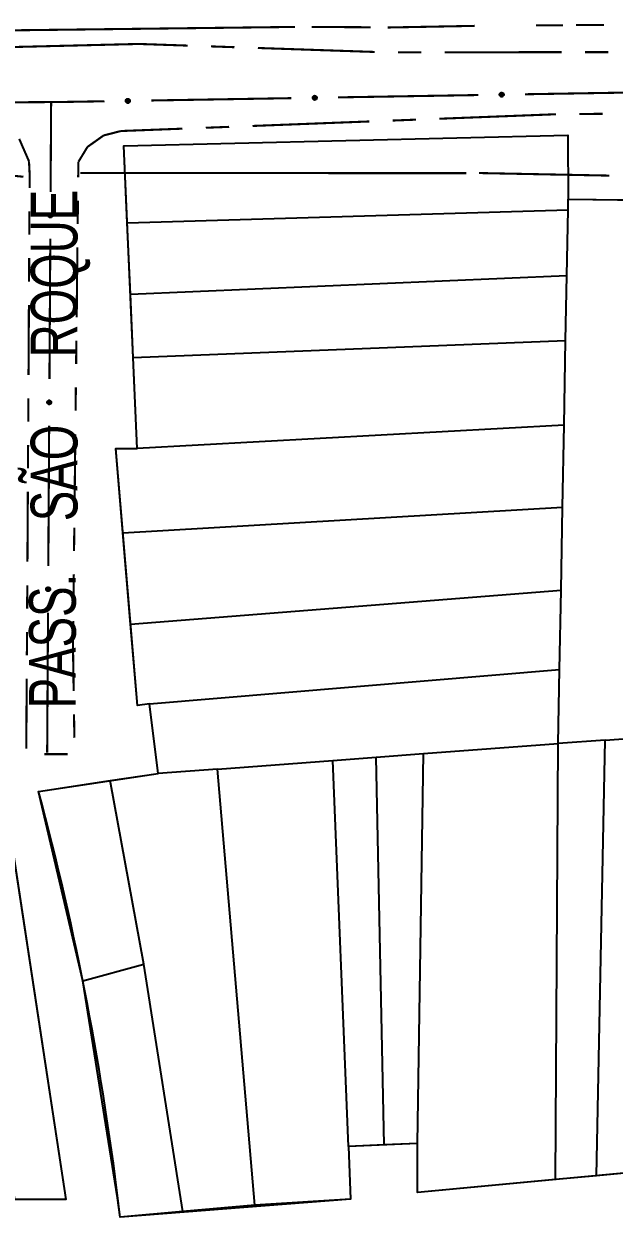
# Model space of a CAD drawing. Extents: x 203614 to 206284, y 4847494 to 4848495.
# Drawn here: x 204256 to 204306.5, y 4847859.8 to 4847962 of the extents above; entities that cross this region are included whole.
import ezdxf

# ---------------------------------------------------------------- set-up
doc = ezdxf.new("R2010")
doc.units = 0
doc.header["$LTSCALE"] = 1.5
doc.header["$MEASUREMENT"] = 0
doc.linetypes.add('PHANTOMX2', pattern=[5, 2.5, -0.5, 0.5, -0.5, 0.5, -0.5])
for name, color, linetype in [('CD-MALHA-LOTES', 40, 'CONTINUOUS'), ('HD-VALAS-DRENOS', 170, 'CONTINUOUS'), ('RU-QUADRAS', 210, 'CONTINUOUS'), ('SV-EIXO-RUA-N-PAV', 6, 'CONTINUOUS'), ('SV-RUA-NAO-PAV-S-GUIA-C-GUIA', 7, 'PHANTOMX2'), ('SV-TXT-RUA-N-PAV-S-GUIA-C-GUIA', 7, 'CONTINUOUS')]:
    doc.layers.add(name, color=color, linetype=linetype)
doc.styles.add('ARIAL', font='ARIAL.TTF')

msp = doc.modelspace()

# ---------------------------------------------------------------- linework, layer by layer
at = {"layer": 'CD-MALHA-LOTES', "flags": 128}
for points in [[(204264.58, 4847951.59), (204302.57, 4847952.49)], [(204302.57, 4847952.49), (204302.6, 4847947.01)], [(204264.87, 4847945), (204264.58, 4847951.59)], [(204302.59, 4847946.09), (204302.6, 4847947.01)], [(204302.6, 4847947.01), (204311.04, 4847946.91)], [(204264.87, 4847945), (204302.59, 4847946.09)], [(204302.49, 4847940.48), (204302.59, 4847946.09)], [(204265.13, 4847938.87), (204264.87, 4847945)], [(204265.13, 4847938.87), (204302.49, 4847940.48)], [(204302.38, 4847934.9), (204302.49, 4847940.48)], [(204265.36, 4847933.45), (204265.13, 4847938.87)], [(204265.36, 4847933.45), (204302.38, 4847934.9)], [(204302.25, 4847927.67), (204302.38, 4847934.9)], [(204265.7, 4847925.67), (204265.36, 4847933.45)], [(204302.25, 4847927.67), (204265.7, 4847925.67)], [(204302.13, 4847920.64), (204302.25, 4847927.67)], [(204263.89, 4847925.67), (204265.7, 4847925.67)], [(204264.49, 4847918.46), (204263.89, 4847925.67)], [(204264.49, 4847918.46), (204302.13, 4847920.64)], [(204302, 4847913.54), (204302.13, 4847920.64)], [(204265.15, 4847910.63), (204264.49, 4847918.46)], [(204265.15, 4847910.63), (204302, 4847913.54)], [(204301.87, 4847906.74), (204302, 4847913.54)], [(204265.73, 4847903.65), (204265.15, 4847910.63)], [(204266.78, 4847903.81), (204301.87, 4847906.74)], [(204301.76, 4847900.4), (204301.87, 4847906.74)], [(204266.78, 4847903.81), (204265.73, 4847903.65)], [(204267.5, 4847897.84), (204266.78, 4847903.81)], [(204290.21, 4847899.54), (204301.76, 4847900.4)], [(204301.52, 4847863.07), (204301.76, 4847900.4)], [(204305.76, 4847900.7), (204301.76, 4847900.4)], [(204305.02, 4847863.4), (204305.76, 4847900.7)], [(204305.76, 4847900.7), (204310.42, 4847901.04)], [(204286.18, 4847899.24), (204290.21, 4847899.54)], [(204289.7, 4847866.17), (204290.21, 4847899.54)], [(204272.58, 4847898.22), (204282.45, 4847898.96)], [(204282.45, 4847898.96), (204286.18, 4847899.24)], [(204283.8, 4847865.9), (204282.45, 4847898.96)], [(204286.85, 4847866.04), (204286.18, 4847899.24)], [(204257.28, 4847896.3), (204263.39, 4847897.24)], [(204263.39, 4847897.24), (204267.5, 4847897.84)], [(204266.29, 4847881.52), (204263.39, 4847897.24)], [(204272.58, 4847898.22), (204267.5, 4847897.84)], [(204275.78, 4847860.88), (204272.58, 4847898.22)], [(204261.06, 4847880.08), (204257.28, 4847896.3)], [(204255.09, 4847891.07), (204259.61, 4847861.36)], [(204261.06, 4847880.08), (204266.29, 4847881.52)], [(204269.62, 4847860.34), (204266.29, 4847881.52)], [(204264.26, 4847859.86), (204264.03, 4847861.52), (204261.06, 4847880.08)], [(204286.85, 4847866.04), (204283.8, 4847865.9)], [(204283.8, 4847865.9), (204283.98, 4847861.4)], [(204289.7, 4847866.17), (204286.85, 4847866.04)], [(204289.72, 4847861.97), (204289.7, 4847866.17)], [(204312.83, 4847864.13), (204305.02, 4847863.4)], [(204301.52, 4847863.07), (204289.72, 4847861.97)], [(204305.02, 4847863.4), (204301.52, 4847863.07)], [(204259.61, 4847861.36), (204255.24, 4847861.36)], [(204275.78, 4847860.88), (204269.62, 4847860.34)], [(204283.98, 4847861.4), (204275.78, 4847860.88)], [(204269.62, 4847860.34), (204264.26, 4847859.86)]]:
    msp.add_lwpolyline(points, dxfattribs=at)
at = {"layer": 'HD-VALAS-DRENOS', "const_width": 0.18, "flags": 128}
for points in [[(204279.23, 4847961.76), (204253.5, 4847961.45), (204240.51, 4847961.28)], [(204285.69, 4847961.73), (204280.64, 4847961.76)], [(204294.61, 4847961.85), (204287.16, 4847961.71)], [(204302.16, 4847961.89), (204299.85, 4847961.89)], [(204305.66, 4847961.93), (204303.27, 4847961.93)], [(204255.98, 4847948.93), (204255.1, 4847949.02), (204254.72, 4847949.04), (204250.43, 4847949.63)], [(204293.88, 4847949.24), (204260.85, 4847949.25)], [(204306.12, 4847949.03), (204294.96, 4847949.25)]]:
    msp.add_lwpolyline(points, dxfattribs=at)
at = {"layer": 'RU-QUADRAS', "color": 6, "linetype": 'Continuous'}
msp.add_lwpolyline([(204312.83, 4847864.13), (204289.72, 4847861.97), (204289.7, 4847866.17), (204283.8, 4847865.9), (204283.98, 4847861.4), (204264.26, 4847859.86, 0.0360163888), (204257.28, 4847896.3), (204267.5, 4847897.84), (204266.78, 4847903.81), (204265.73, 4847903.65), (204263.89, 4847925.67), (204265.7, 4847925.67), (204264.58, 4847951.59), (204302.57, 4847952.49), (204302.6, 4847947.01), (204422.31, 4847945.6)], format="xyb", dxfattribs=at)
msp.add_lwpolyline([(204160.05, 4847944.66), (204228.01, 4847947.16), (204228.15, 4847948.92), (204247.72, 4847948.93), (204247.76, 4847951.13), (204254.58, 4847951), (204254.33, 4847896.08), (204259.61, 4847861.36), (204255.24, 4847861.36), (204254.88, 4847863.64), (204241.19, 4847859.31), (204242.36, 4847854.87, -0.0174084574), (204175.95, 4847845.22), (204174.77, 4847854.25), (204172.29, 4847853.88), (204170.97, 4847865.42), (204172.6, 4847865.86), (204170.1, 4847881.47), (204173.27, 4847881.97), (204172.06, 4847889.83), (204170.62, 4847897.76), (204166.66, 4847897.08)], format="xyb", close=True, dxfattribs=at)
at = {"layer": 'SV-EIXO-RUA-N-PAV', "flags": 128}
for points in [[(204264.771009, 4847955.53588), (204264.80451, 4847955.571513), (204264.840589, 4847955.595287), (204264.876388, 4847955.606455), (204264.910596, 4847955.608075), (204264.945779, 4847955.60579), (204264.980742, 4847955.595661), (204265.017058, 4847955.575823), (204265.053038, 4847955.542468), (204265.074963, 4847955.503907), (204265.08779, 4847955.469396), (204265.091533, 4847955.433824), (204265.088741, 4847955.399682), (204265.077018, 4847955.363712), (204265.056555, 4847955.327106), (204265.022139, 4847955.291738), (204264.986608, 4847955.268673), (204264.951698, 4847955.258781), (204264.915912, 4847955.255244), (204264.880021, 4847955.258007), (204264.845758, 4847955.268148), (204264.808938, 4847955.288818), (204264.77448, 4847955.323248), (204264.751071, 4847955.358424), (204264.740691, 4847955.393185), (204264.738002, 4847955.428496), (204264.739865, 4847955.463812), (204264.748583, 4847955.499382), (204264.771009, 4847955.53588)], [(204280.76879, 4847955.802327), (204280.802291, 4847955.83796), (204280.83837, 4847955.861734), (204280.874169, 4847955.872902), (204280.908377, 4847955.874521), (204280.94356, 4847955.872237), (204280.978524, 4847955.862108), (204281.014839, 4847955.84227), (204281.050819, 4847955.808914), (204281.072745, 4847955.770354), (204281.085571, 4847955.735843), (204281.089314, 4847955.70027), (204281.086522, 4847955.666129), (204281.0748, 4847955.630159), (204281.054336, 4847955.593553), (204281.019921, 4847955.558185), (204280.98439, 4847955.53512), (204280.94948, 4847955.525227), (204280.913694, 4847955.521691), (204280.877803, 4847955.524454), (204280.843539, 4847955.534595), (204280.80672, 4847955.555264), (204280.772261, 4847955.589695), (204280.748852, 4847955.62487), (204280.738472, 4847955.659632), (204280.735784, 4847955.694942), (204280.737646, 4847955.730258), (204280.746365, 4847955.765828), (204280.76879, 4847955.802327)], [(204296.766571, 4847956.068774), (204296.800073, 4847956.104406), (204296.836152, 4847956.12818), (204296.871951, 4847956.139348), (204296.906158, 4847956.140968), (204296.941341, 4847956.138684), (204296.976305, 4847956.128555), (204297.01262, 4847956.108717), (204297.048601, 4847956.075361), (204297.070526, 4847956.036801), (204297.083352, 4847956.00229), (204297.087095, 4847955.966717), (204297.084303, 4847955.932576), (204297.072581, 4847955.896606), (204297.052118, 4847955.86), (204297.017702, 4847955.824632), (204296.982171, 4847955.801567), (204296.947261, 4847955.791674), (204296.911475, 4847955.788138), (204296.875584, 4847955.7909), (204296.84132, 4847955.801041), (204296.804501, 4847955.821711), (204296.770043, 4847955.856142), (204296.746634, 4847955.891317), (204296.736253, 4847955.926079), (204296.733565, 4847955.961389), (204296.735427, 4847955.996705), (204296.744146, 4847956.032275), (204296.766571, 4847956.068774)], [(204258.179779, 4847945.476137), (204258.144918, 4847945.510441), (204258.121971, 4847945.547051), (204258.11162, 4847945.583095), (204258.110779, 4847945.617331), (204258.113864, 4847945.652453), (204258.124786, 4847945.687177), (204258.145445, 4847945.723031), (204258.179611, 4847945.758244), (204258.21866, 4847945.779286), (204258.253454, 4847945.791324), (204258.289102, 4847945.794256), (204258.323171, 4847945.790688), (204258.358865, 4847945.77815), (204258.394996, 4847945.756859), (204258.429572, 4847945.721647), (204258.451822, 4847945.685601), (204258.460918, 4847945.650475), (204258.463639, 4847945.614618), (204258.460061, 4847945.578799), (204258.449143, 4847945.544775), (204258.427641, 4847945.508435), (204258.392435, 4847945.474769), (204258.356736, 4847945.452167), (204258.321747, 4847945.44258), (204258.286385, 4847945.440696), (204258.25112, 4847945.443361), (204258.215758, 4847945.452887), (204258.179779, 4847945.476137)], [(204258.082132, 4847929.476435), (204258.047271, 4847929.510739), (204258.024324, 4847929.547349), (204258.013974, 4847929.583393), (204258.013133, 4847929.617629), (204258.016217, 4847929.652751), (204258.027139, 4847929.687475), (204258.047798, 4847929.723329), (204258.081964, 4847929.758542), (204258.121013, 4847929.779584), (204258.155807, 4847929.791622), (204258.191456, 4847929.794554), (204258.225525, 4847929.790986), (204258.261219, 4847929.778448), (204258.297349, 4847929.757157), (204258.331925, 4847929.721945), (204258.354176, 4847929.685899), (204258.363271, 4847929.650773), (204258.365993, 4847929.614915), (204258.362414, 4847929.579097), (204258.351496, 4847929.545073), (204258.329994, 4847929.508733), (204258.294788, 4847929.475067), (204258.259089, 4847929.452465), (204258.2241, 4847929.442878), (204258.188738, 4847929.440994), (204258.153474, 4847929.443659), (204258.118111, 4847929.453185), (204258.082132, 4847929.476435)], [(204257.984486, 4847913.476733), (204257.949624, 4847913.511037), (204257.926677, 4847913.547647), (204257.916327, 4847913.583691), (204257.915486, 4847913.617927), (204257.91857, 4847913.653049), (204257.929492, 4847913.687773), (204257.950152, 4847913.723627), (204257.984317, 4847913.75884), (204258.023366, 4847913.779882), (204258.05816, 4847913.791919), (204258.093809, 4847913.794852), (204258.127878, 4847913.791284), (204258.163572, 4847913.778746), (204258.199703, 4847913.757455), (204258.234279, 4847913.722243), (204258.256529, 4847913.686197), (204258.265625, 4847913.651071), (204258.268346, 4847913.615213), (204258.264767, 4847913.579395), (204258.253849, 4847913.545371), (204258.232347, 4847913.509031), (204258.197141, 4847913.475365), (204258.161443, 4847913.452763), (204258.126453, 4847913.443176), (204258.091091, 4847913.441292), (204258.055827, 4847913.443957), (204258.020464, 4847913.453483), (204257.984486, 4847913.476733)]]:
    msp.add_lwpolyline(points, close=True, dxfattribs=at)
for points in [[(204264.739865, 4847955.463812), (204265.074963, 4847955.503907)], [(204264.748583, 4847955.499382), (204265.053038, 4847955.542468)], [(204264.748956, 4847955.481534), (204265.05941, 4847955.523552)], [(204264.760667, 4847955.515847), (204265.031555, 4847955.557206)], [(204264.771009, 4847955.53588), (204265.017058, 4847955.575823)], [(204264.790046, 4847955.554548), (204264.991513, 4847955.585198)], [(204264.80451, 4847955.571513), (204264.980742, 4847955.595661)], [(204264.825018, 4847955.585154), (204264.954426, 4847955.599592)], [(204264.840589, 4847955.595287), (204264.945779, 4847955.60579)], [(204280.735784, 4847955.694942), (204281.085571, 4847955.735843)], [(204280.737646, 4847955.730258), (204281.072745, 4847955.770354)], [(204280.738472, 4847955.659632), (204281.089314, 4847955.70027)], [(204280.739733, 4847955.676899), (204281.085728, 4847955.715415)], [(204280.740483, 4847955.713759), (204281.074154, 4847955.754799)], [(204280.746365, 4847955.765828), (204281.050819, 4847955.808914)], [(204280.746737, 4847955.747981), (204281.057191, 4847955.789999)], [(204280.747145, 4847955.64154), (204281.084909, 4847955.682648)], [(204280.748852, 4847955.62487), (204281.086522, 4847955.666129)], [(204280.758448, 4847955.782294), (204281.029337, 4847955.823652)], [(204280.762744, 4847955.606317), (204281.075949, 4847955.647016)], [(204280.76879, 4847955.802327), (204281.014839, 4847955.84227)], [(204280.772261, 4847955.589695), (204281.0748, 4847955.630159)], [(204280.787827, 4847955.820995), (204280.989294, 4847955.851644)], [(204280.793304, 4847955.574073), (204281.061533, 4847955.611294)], [(204280.802291, 4847955.83796), (204280.978524, 4847955.862108)], [(204280.80672, 4847955.555264), (204281.054336, 4847955.593553)], [(204280.8228, 4847955.851601), (204280.952207, 4847955.866039)], [(204280.830596, 4847955.5474), (204281.029379, 4847955.575276)], [(204280.83837, 4847955.861734), (204280.94356, 4847955.872237)], [(204280.843539, 4847955.534595), (204281.019921, 4847955.558185)], [(204280.864999, 4847955.530232), (204280.995748, 4847955.546057)], [(204280.877803, 4847955.524454), (204280.98439, 4847955.53512)], [(204296.733565, 4847955.961389), (204297.083352, 4847956.00229)], [(204296.735427, 4847955.996705), (204297.070526, 4847956.036801)], [(204296.736253, 4847955.926079), (204297.087095, 4847955.966717)], [(204296.737514, 4847955.943346), (204297.083509, 4847955.981861)], [(204296.738265, 4847955.980205), (204297.071936, 4847956.021245)], [(204296.744146, 4847956.032275), (204297.048601, 4847956.075361)], [(204296.744518, 4847956.014427), (204297.054973, 4847956.056445)], [(204296.744926, 4847955.907987), (204297.08269, 4847955.949095)], [(204296.746634, 4847955.891317), (204297.084303, 4847955.932576)], [(204296.756229, 4847956.04874), (204297.027118, 4847956.090099)], [(204296.760525, 4847955.872764), (204297.073731, 4847955.913463)], [(204296.766571, 4847956.068774), (204297.01262, 4847956.108717)], [(204296.770043, 4847955.856142), (204297.072581, 4847955.896606)], [(204296.785608, 4847956.087441), (204296.987075, 4847956.118091)], [(204296.791086, 4847955.84052), (204297.059314, 4847955.87774)], [(204296.800073, 4847956.104406), (204296.976305, 4847956.128555)], [(204296.804501, 4847955.821711), (204297.052118, 4847955.86)], [(204296.820581, 4847956.118048), (204296.949988, 4847956.132485)], [(204296.828377, 4847955.813847), (204297.027161, 4847955.841722)], [(204296.836152, 4847956.12818), (204296.941341, 4847956.138684)], [(204296.84132, 4847955.801041), (204297.017702, 4847955.824632)], [(204296.862781, 4847955.796679), (204296.993529, 4847955.812503)], [(204296.875584, 4847955.7909), (204296.982171, 4847955.801567)], [(204264.738002, 4847955.428496), (204265.08779, 4847955.469396)], [(204264.740691, 4847955.393185), (204265.091533, 4847955.433824)], [(204264.741951, 4847955.410452), (204265.087947, 4847955.448968)], [(204264.742702, 4847955.447312), (204265.076373, 4847955.488352)], [(204264.749364, 4847955.375093), (204265.087128, 4847955.416201)], [(204264.751071, 4847955.358424), (204265.088741, 4847955.399682)], [(204264.764962, 4847955.339871), (204265.078168, 4847955.38057)], [(204264.77448, 4847955.323248), (204265.077018, 4847955.363712)], [(204264.795523, 4847955.307627), (204265.063751, 4847955.344847)], [(204264.808938, 4847955.288818), (204265.056555, 4847955.327106)], [(204264.832814, 4847955.280953), (204265.031598, 4847955.308829)], [(204264.845758, 4847955.268148), (204265.022139, 4847955.291738)], [(204264.867218, 4847955.263785), (204264.997967, 4847955.27961)], [(204264.880021, 4847955.258007), (204264.986608, 4847955.268673)], [(204258.121971, 4847945.547051), (204258.113864, 4847945.652453)], [(204258.131747, 4847945.531254), (204258.120257, 4847945.660956)], [(204258.144918, 4847945.510441), (204258.124786, 4847945.687177)], [(204258.161549, 4847945.495594), (204258.135492, 4847945.697706)], [(204258.179779, 4847945.476137), (204258.145445, 4847945.723031)], [(204258.199572, 4847945.465342), (204258.164388, 4847945.737102)], [(204258.215758, 4847945.452887), (204258.179611, 4847945.758244)], [(204258.233609, 4847945.452853), (204258.198667, 4847945.764184)], [(204258.25112, 4847945.443361), (204258.21866, 4847945.779286)], [(204258.26768, 4847945.445823), (204258.234243, 4847945.780341)], [(204258.286385, 4847945.440696), (204258.253454, 4847945.791324)], [(204258.304513, 4847945.444233), (204258.27388, 4847945.791015)], [(204258.321747, 4847945.44258), (204258.289102, 4847945.794256)], [(204258.340032, 4847945.450839), (204258.30662, 4847945.789451)], [(204258.356736, 4847945.452167), (204258.323171, 4847945.790688)], [(204258.3756, 4847945.465632), (204258.342039, 4847945.779683)], [(204258.392435, 4847945.474769), (204258.358865, 4847945.77815)], [(204258.408531, 4847945.495451), (204258.377424, 4847945.764457)], [(204258.427641, 4847945.508435), (204258.394996, 4847945.756859)], [(204258.436046, 4847945.532126), (204258.412701, 4847945.731493)], [(204258.449143, 4847945.544775), (204258.429572, 4847945.721647)], [(204258.453993, 4847945.56613), (204258.441147, 4847945.697205)], [(204258.460061, 4847945.578799), (204258.451822, 4847945.685601)], [(204258.024324, 4847929.547349), (204258.016217, 4847929.652751)], [(204258.0341, 4847929.531552), (204258.022611, 4847929.661254)], [(204258.047271, 4847929.510739), (204258.027139, 4847929.687475)], [(204258.063902, 4847929.495892), (204258.037845, 4847929.698004)], [(204258.082132, 4847929.476435), (204258.047798, 4847929.723329)], [(204258.101925, 4847929.46564), (204258.066741, 4847929.7374)], [(204258.118111, 4847929.453185), (204258.081964, 4847929.758542)], [(204258.135963, 4847929.453151), (204258.10102, 4847929.764482)], [(204258.153474, 4847929.443659), (204258.121013, 4847929.779584)], [(204258.170033, 4847929.446121), (204258.136597, 4847929.780639)], [(204258.188738, 4847929.440994), (204258.155807, 4847929.791622)], [(204258.206866, 4847929.444531), (204258.176234, 4847929.791313)], [(204258.2241, 4847929.442878), (204258.191456, 4847929.794554)], [(204258.242385, 4847929.451137), (204258.208973, 4847929.789749)], [(204258.259089, 4847929.452465), (204258.225525, 4847929.790986)], [(204258.277953, 4847929.46593), (204258.244392, 4847929.779981)], [(204258.294788, 4847929.475067), (204258.261219, 4847929.778448)], [(204258.310885, 4847929.495749), (204258.279777, 4847929.764755)], [(204258.329994, 4847929.508733), (204258.297349, 4847929.757157)], [(204258.338399, 4847929.532424), (204258.315054, 4847929.731791)], [(204258.351496, 4847929.545073), (204258.331925, 4847929.721945)], [(204258.356346, 4847929.566428), (204258.343501, 4847929.697503)], [(204258.362414, 4847929.579097), (204258.354176, 4847929.685899)], [(204257.926677, 4847913.547647), (204257.91857, 4847913.653049)], [(204257.936453, 4847913.53185), (204257.924964, 4847913.661552)], [(204257.949624, 4847913.511037), (204257.929492, 4847913.687773)], [(204257.966256, 4847913.49619), (204257.940198, 4847913.698302)], [(204257.984486, 4847913.476733), (204257.950152, 4847913.723627)], [(204258.004278, 4847913.465938), (204257.969094, 4847913.737698)], [(204258.020464, 4847913.453483), (204257.984317, 4847913.75884)], [(204258.038316, 4847913.453449), (204258.003373, 4847913.764779)], [(204258.055827, 4847913.443957), (204258.023366, 4847913.779882)], [(204258.072387, 4847913.446419), (204258.03895, 4847913.780937)], [(204258.091091, 4847913.441292), (204258.05816, 4847913.791919)], [(204258.10922, 4847913.444829), (204258.078587, 4847913.791611)], [(204258.126453, 4847913.443176), (204258.093809, 4847913.794852)], [(204258.144738, 4847913.451435), (204258.111327, 4847913.790047)], [(204258.161443, 4847913.452763), (204258.127878, 4847913.791284)], [(204258.180307, 4847913.466228), (204258.146745, 4847913.780279)], [(204258.197141, 4847913.475365), (204258.163572, 4847913.778746)], [(204258.213238, 4847913.496047), (204258.18213, 4847913.765053)], [(204258.232347, 4847913.509031), (204258.199703, 4847913.757455)], [(204258.240753, 4847913.532722), (204258.217408, 4847913.732089)], [(204258.253849, 4847913.545371), (204258.234279, 4847913.722243)], [(204258.258699, 4847913.566726), (204258.245854, 4847913.697801)], [(204258.264767, 4847913.579395), (204258.256529, 4847913.686197)]]:
    msp.add_lwpolyline(points, dxfattribs=at)
at = {"layer": 'SV-EIXO-RUA-N-PAV', "const_width": 0.18, "flags": 128}
for points in [[(204266.916225, 4847955.461513), (204278.914561, 4847955.661348)], [(204282.914006, 4847955.72796), (204294.912342, 4847955.927795)], [(204298.911788, 4847955.994407), (204310.910124, 4847956.194242)], [(204250.917482, 4847955.278861), (204258.917322, 4847955.329368)], [(204258.30294, 4847947.619106), (204258.345661, 4847954.618976)], [(204258.345661, 4847954.618976), (204258.35, 4847955.33)], [(204258.917322, 4847955.329368), (204259.02, 4847955.33)], [(204259.02, 4847955.33), (204262.91678, 4847955.394902)], [(204258.205293, 4847931.619404), (204258.278528, 4847943.619181)], [(204258.107647, 4847915.619702), (204258.180882, 4847927.619479)], [(204258.01, 4847899.62), (204258.083235, 4847911.619777)]]:
    msp.add_lwpolyline(points, dxfattribs=at)
at = {"layer": 'SV-RUA-NAO-PAV-S-GUIA-C-GUIA', "const_width": 0.18, "flags": 128}
for points in [[(204264.96, 4847960.28), (204241.25, 4847959.7), (204198.55, 4847958.32), (204154.44, 4847959.49)], [(204266.51, 4847960.28), (204265.86, 4847960.3), (204264.96, 4847960.28)], [(204267.046677, 4847960.261779), (204266.51, 4847960.28)], [(204270.044949, 4847960.159967), (204267.046677, 4847960.261779)], [(204274.042644, 4847960.024218), (204272.043796, 4847960.092093)], [(204286.035732, 4847959.616971), (204276.041492, 4847959.956344)], [(204290.035274, 4847959.590992), (204288.035274, 4847959.590211)], [(204302.035273, 4847959.595679), (204292.035274, 4847959.591774)], [(204306.035273, 4847959.597241), (204304.035273, 4847959.59646)], [(204275.585899, 4847953.281225), (204285.578463, 4847953.666791)], [(204287.576976, 4847953.743904), (204289.575489, 4847953.821017)], [(204291.574001, 4847953.898131), (204301.566566, 4847954.283696)], [(204303.566385, 4847954.304744), (204305.566321, 4847954.320801)], [(204261.457193, 4847951.484028), (204262.679148, 4847952.3524)], [(204262.679148, 4847952.3524), (204262.847899, 4847952.472322)], [(204262.847899, 4847952.472322), (204263.616576, 4847952.667129)], [(204263.616576, 4847952.667129), (204264.320277, 4847952.845469)], [(204264.320277, 4847952.845469), (204264.41, 4847952.85)], [(204264.41, 4847952.85), (204269.59036, 4847953.049886)], [(204271.588873, 4847953.126999), (204273.587386, 4847953.204112)], [(204255.616732, 4847952.176525), (204256.171855, 4847950.903022)], [(204261.197812, 4847951.055495), (204261.457193, 4847951.484028)], [(204256.171855, 4847950.903022), (204256.454003, 4847950.255747)], [(204260.68, 4847950.2), (204261.197812, 4847951.055495)], [(204256.454003, 4847950.255747), (204256.469003, 4847949.962227)], [(204256.469003, 4847949.962227), (204256.51, 4847949.16)], [(204260.665502, 4847948.892344), (204260.676588, 4847949.892283)], [(204260.676588, 4847949.892283), (204260.68, 4847950.2)], [(204256.51, 4847949.16), (204256.503284, 4847947.963292)], [(204260.621157, 4847944.89259), (204260.643329, 4847946.892467)], [(204256.492061, 4847945.963324), (204256.480838, 4847943.963355)], [(204260.532466, 4847936.893082), (204260.598984, 4847942.892713)], [(204256.469615, 4847941.963387), (204256.458392, 4847939.963418)], [(204256.447169, 4847937.96345), (204256.413499, 4847931.963544)], [(204260.488121, 4847932.893327), (204260.510293, 4847934.893204)], [(204260.443775, 4847928.893573), (204260.465948, 4847930.89345)], [(204256.402276, 4847929.963576), (204256.391053, 4847927.963607)], [(204260.355085, 4847920.894065), (204260.421603, 4847926.893696)], [(204256.37983, 4847925.963639), (204256.368606, 4847923.96367)], [(204256.357153, 4847921.963703), (204256.32052, 4847915.963815)], [(204260.31074, 4847916.894311), (204260.332912, 4847918.894188)], [(204260.266394, 4847912.894556), (204260.288567, 4847914.894434)], [(204256.30831, 4847913.963852), (204256.296099, 4847911.963889)], [(204260.22, 4847908.71), (204260.244222, 4847910.894679)], [(204256.283888, 4847909.963927), (204256.271677, 4847907.963964)], [(204260.23239, 4847907.894908), (204260.22, 4847908.71)], [(204260.277987, 4847904.895254), (204260.23239, 4847907.894908)], [(204256.259466, 4847905.964001), (204256.222834, 4847899.964113)], [(204260.338784, 4847900.895716), (204260.308386, 4847902.895485)], [(204257.755878, 4847899.500338), (204259.755878, 4847899.500777)]]:
    msp.add_lwpolyline(points, dxfattribs=at)

# ---------------------------------------------------------------- texts
at = {"layer": 'SV-TXT-RUA-N-PAV-S-GUIA-C-GUIA', "style": 'ARIAL', "width": 0.7}
for s, p in [('ROQUE', (204260.6, 4847933.47)), ('SÃO', (204260.6, 4847919.44)), ('PASS.', (204260.46, 4847903.42))]:
    msp.add_text(s, height=4, rotation=90, dxfattribs=at).set_placement(p)

doc.saveas('drawing.dxf')
